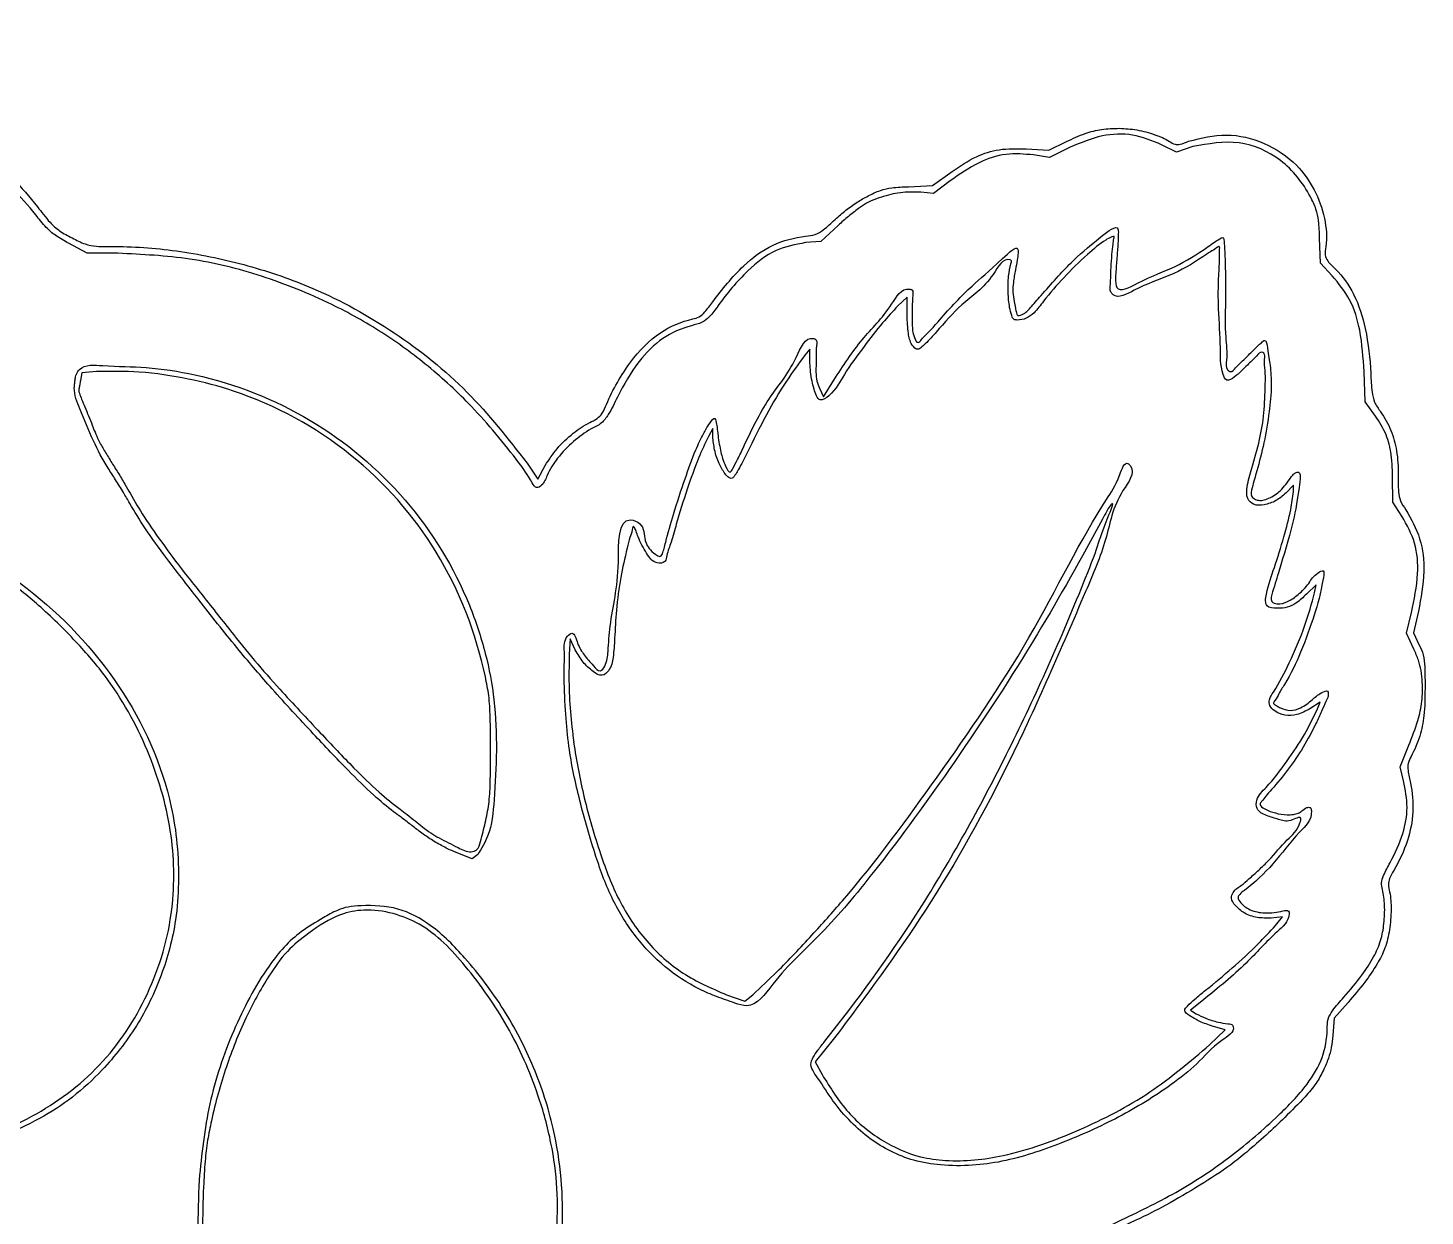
# Model space of a CAD drawing. Extents: x 14 to 581, y 78 to 764.
# Drawn here: x 153.34 to 194.2, y 688.95 to 723.7 of the extents above; entities that cross this region are included whole.
import ezdxf

# ---------------------------------------------------------------- set-up
doc = ezdxf.new("R2010")
doc.units = 0
doc.layers.add('Layer_1', color=7, linetype='CONTINUOUS')

msp = doc.modelspace()

# ---------------------------------------------------------------- linework, layer by layer
at = {"layer": 'Layer_1', "color": 7}
for points in [[(182.533862, 720.162266), (183.196582, 720.128666), (183.719142, 720.378986)], [(183.829542, 720.208186), (183.222502, 719.909306), (182.751782, 719.985306)], [(187.414262, 720.227066), (186.930262, 720.064586), (186.498102, 720.284186)], [(179.099542, 719.055706), (179.799702, 719.086906), (180.378262, 719.502426)], [(180.318422, 719.227546), (179.825702, 718.856666), (179.453142, 718.896666)], [(177.038822, 717.924666), (176.533302, 717.455546), (176.086582, 717.420346)], [(191.490342, 716.453386), (191.147142, 716.815466), (191.118342, 717.546986)], [(155.974342, 717.108426), (155.075702, 717.108426), (154.533622, 717.401466)], [(179.053462, 715.287146), (179.053462, 715.829386), (178.788022, 715.571146)], [(176.214822, 713.895946), (176.214822, 714.307786), (176.064742, 714.124586)], [(154.736582, 713.495306), (154.736342, 713.495306)], [(155.344022, 713.649386), (154.919462, 713.614186), (154.878662, 713.385546)], [(192.706102, 712.414426), (192.455542, 712.765866), (192.419542, 713.647626)], [(176.490022, 713.162106), (176.609542, 712.905866), (176.913702, 713.394026)], [(155.007142, 712.612666), (155.007382, 712.612906)], [(173.370902, 711.748506), (173.370902, 711.981626), (173.245142, 711.753066)], [(167.940022, 710.970266), (168.260502, 710.504986), (168.472662, 710.902986)], [(193.528422, 709.420266), (193.263622, 709.826666), (193.254022, 710.577786)], [(190.352422, 710.140906), (190.352422, 710.325226), (190.139302, 710.099146)], [(190.974902, 707.180666), (191.020502, 707.409306), (190.736102, 707.139306)], [(193.878742, 705.528266), (193.664342, 705.993466), (193.807862, 706.603706)], [(194.012342, 706.642906), (193.867942, 706.004426), (194.035142, 705.650906)], [(169.352342, 705.510826), (169.202662, 705.833866), (169.176262, 705.380746)], [(169.038742, 705.450186), (169.035142, 705.449786)], [(191.036342, 703.734026), (191.138102, 703.977626), (190.831062, 703.782906)], [(169.303702, 702.804666), (169.298662, 702.804506)], [(193.574902, 701.673386), (193.471702, 702.084906), (193.730262, 702.722666)], [(166.502342, 699.520826), (166.330502, 699.392506), (165.820582, 699.598346)], [(189.832662, 697.450666), (190.033702, 697.704506), (189.704262, 697.665306)], [(173.774902, 695.419706), (174.308582, 695.234906), (174.544822, 695.422026)], [(187.725942, 695.276906), (187.348022, 694.972906), (187.510502, 694.866506)], [(191.950582, 695.197946), (191.544182, 694.740746), (191.505782, 694.229066)], [(187.904182, 693.956986), (188.361382, 694.399546), (188.057542, 694.478746)], [(176.934822, 694.156586), (176.370422, 693.460106), (176.570022, 693.086586)], [(158.347782, 690.002506), (158.347782, 690.002506)]]:
    msp.add_lwpolyline(points, dxfattribs=at)
for points, knots in [([(110.287782, 700.911066), (110.648562, 701.752924), (111.381349, 703.462833), (112.753804, 705.896254), (113.928447, 707.570377), (114.670737, 708.597677), (114.927506, 709.022837), (115.46228, 710.160987), (116.464461, 711.976364), (118.339776, 714.151005), (120.391013, 715.841683), (122.480422, 716.996957), (124.441184, 717.809659), (125.960928, 718.149099), (126.982544, 718.358322), (127.569657, 718.55107), (128.441659, 718.883884), (129.557826, 719.30635), (130.879351, 719.730892), (131.979718, 720.034147), (132.766107, 720.22019), (133.227763, 720.385891), (134.037676, 721.061796), (135.477471, 722.040704), (137.683968, 723.037374), (139.437455, 723.537719), (140.694814, 723.692946), (141.633553, 723.702835), (142.889379, 723.688168), (144.121182, 723.677639), (145.105632, 723.632941), (146.234505, 723.343616), (147.733664, 722.88375), (149.555055, 722.009269), (150.972662, 721.082257), (152.06524, 720.144103), (152.876834, 719.339452), (153.521045, 718.611882), (153.931109, 718.059605), (154.270387, 717.740152), (154.637846, 717.561615), (154.983512, 717.371447), (155.415267, 717.292926), (156.348455, 717.325722), (157.841398, 717.194179), (159.783835, 716.782799), (161.917026, 716.052349), (164.108564, 714.837161), (166.257243, 713.123019), (167.382147, 711.683947), (167.940022, 710.970266)], [0, 0, 0, 0, 2.746387, 5.578221, 8.360745, 8.878227, 9.380078, 9.847592, 12.649954, 15.568178, 18.40877, 20.575343, 22.71081, 24.751029, 25.235168, 25.837713, 26.601413, 28.036139, 29.416595, 30.765254, 31.455281, 31.847765, 32.217751, 34.595559, 37.062568, 39.448852, 40.030166, 40.858304, 42.261822, 43.797886, 44.55889, 45.205867, 47.284016, 49.256873, 51.245636, 52.345743, 53.571983, 54.672513, 55.256387, 55.635471, 56.054553, 56.475995, 56.810997, 57.354513, 59.273427, 61.288343, 63.300515, 66.014237, 68.768419, 71.478138, 71.478138, 71.478138, 71.478138]), ([(154.533622, 717.401466), (154.404329, 717.471482), (154.167515, 717.599724), (153.841869, 717.883767), (153.460238, 718.388474), (152.848853, 719.074904), (152.077199, 719.85958), (150.317058, 721.443039), (147.116618, 723.147632), (142.296949, 723.921421), (138.602659, 723.23674), (136.222232, 722.171725), (134.924913, 721.42099), (133.973128, 720.752872), (133.354476, 720.240814), (132.81894, 720.045348), (131.967408, 719.839943), (130.843186, 719.526825), (129.559378, 719.114222), (128.503819, 718.70856), (127.667815, 718.387649), (127.076825, 718.197724), (125.435275, 717.862959), (122.755314, 717.082122), (119.434793, 714.985175), (117.375073, 712.814054), (116.243353, 711.142956), (115.704955, 710.246107), (115.364638, 709.508256), (115.106107, 708.949573), (114.882315, 708.564978), (114.170661, 707.569365), (112.996532, 705.922252), (111.614494, 703.49755), (110.869119, 701.793929), (110.505142, 700.962026)], [0, 0, 0, 0, 0.439972, 0.805863, 1.285348, 2.333966, 3.562384, 4.584946, 9.432959, 14.164011, 19.002476, 20.431327, 21.979879, 23.487329, 23.926603, 24.369701, 25.177506, 26.56107, 27.866446, 29.222257, 29.952241, 30.553455, 31.081135, 34.977006, 38.847744, 42.719914, 43.854266, 44.901333, 45.853119, 46.290019, 46.747703, 47.185188, 49.960351, 52.813678, 55.536676, 55.536676, 55.536676, 55.536676]), ([(183.719142, 720.378986), (183.899502, 720.462455), (184.228435, 720.614683), (184.75141, 720.750719), (185.089395, 720.760031), (185.263462, 720.764826)], [0, 0, 0, 0, 0.595611, 1.086249, 1.607265, 1.607265, 1.607265, 1.607265]), ([(186.498102, 720.284186), (186.219311, 720.399266), (185.66772, 720.626952), (184.713542, 720.585619), (184.136493, 720.339242), (183.829542, 720.208186)], [0, 0, 0, 0, 0.896464, 1.773663, 2.770552, 2.770552, 2.770552, 2.770552]), ([(185.263462, 720.764826), (185.434536, 720.754622), (185.787664, 720.733559), (186.283439, 720.591829), (186.653512, 720.445352), (186.876397, 720.279582), (187.082945, 720.295518), (187.20842, 720.35147), (187.289862, 720.387786)], [0, 0, 0, 0, 0.512956, 1.058836, 1.534249, 1.713649, 1.85839, 2.126096, 2.126096, 2.126096, 2.126096]), ([(187.289862, 720.387786), (187.656918, 720.478086), (188.393294, 720.659241), (189.527866, 720.377555), (190.424437, 719.788803), (190.996247, 718.983376), (191.290236, 718.156335), (191.35195, 717.495815), (191.255036, 717.071237), (191.371334, 716.833892), (191.739316, 716.530311), (192.182679, 715.883837), (192.509862, 714.824988), (192.614003, 713.849915), (192.631286, 713.128596), (192.712254, 712.738155), (192.964485, 712.394728), (193.226964, 711.94014), (193.398255, 711.303585), (193.427017, 710.696627), (193.408601, 710.205841), (193.472684, 709.85004), (193.583918, 709.691007), (193.642182, 709.607706)], [0, 0, 0, 0, 1.11944, 2.245778, 3.390138, 4.269016, 5.160423, 5.995352, 6.237624, 6.421323, 6.750351, 7.660933, 8.720737, 10.046604, 10.586635, 10.891222, 11.220264, 11.848563, 12.460495, 13.175519, 13.662746, 13.936695, 14.23802, 14.23802, 14.23802, 14.23802]), ([(191.118342, 717.546986), (191.113755, 717.719956), (191.10615, 718.00672), (191.021304, 718.420305), (190.715278, 719.05903), (190.066156, 719.893809), (188.757911, 720.477977), (187.866168, 720.311454), (187.414262, 720.227066)], [0, 0, 0, 0, 0.518515, 0.859635, 1.256557, 2.633783, 3.950592, 5.303535, 5.303535, 5.303535, 5.303535]), ([(182.751782, 719.985306), (182.48239, 720.008282), (181.93714, 720.054785), (181.087723, 719.765604), (180.590486, 719.417831), (180.318422, 719.227546)], [0, 0, 0, 0, 0.803878, 1.627054, 2.621657, 2.621657, 2.621657, 2.621657]), ([(180.378262, 719.502426), (180.606282, 719.659731), (181.024877, 719.948507), (181.773919, 720.182122), (182.26978, 720.169166), (182.533862, 720.162266)], [0, 0, 0, 0, 0.827787, 1.51963, 2.307897, 2.307897, 2.307897, 2.307897]), ([(168.472662, 710.902986), (168.582763, 711.070805), (168.812186, 711.420497), (169.259761, 711.84171), (169.669193, 712.118924), (169.991744, 712.253998), (170.161835, 712.446171), (170.405132, 713.043185), (170.885394, 713.898642), (171.743216, 714.82069), (172.50983, 715.129727), (172.989176, 715.236063), (173.179921, 715.427751), (173.570827, 715.954597), (174.156077, 716.695492), (175.086554, 717.401486), (175.851732, 717.588586), (176.371824, 717.637396), (176.664562, 717.82356), (176.933709, 718.092118), (177.258615, 718.369292), (177.580519, 718.601152), (177.92047, 718.792363), (178.252655, 718.95392), (178.656535, 719.040982), (178.934315, 719.050215), (179.099542, 719.055706)], [0, 0, 0, 0, 0.600527, 1.251345, 1.826903, 2.07982, 2.285787, 2.575788, 4.005031, 5.221691, 6.257745, 6.44453, 6.667649, 7.041027, 8.429655, 9.481631, 10.47049, 10.756961, 11.027225, 11.485878, 11.900831, 12.306247, 12.673609, 13.070879, 13.40829, 13.903604, 13.903604, 13.903604, 13.903604]), ([(179.453142, 718.896666), (179.278337, 718.900482), (178.911895, 718.908482), (178.377461, 718.786408), (177.937226, 718.627281), (177.607644, 718.400375), (177.3305, 718.184552), (177.137594, 718.012672), (177.038822, 717.924666)], [0, 0, 0, 0, 0.522623, 1.095569, 1.634461, 1.913568, 2.291658, 2.688374, 2.688374, 2.688374, 2.688374]), ([(176.913702, 713.394026), (177.180945, 713.81034), (177.696572, 714.613586), (178.473449, 715.328256), (178.902534, 716.128761), (179.238293, 716.035709), (179.214332, 715.792546), (179.201424, 715.489044), (179.201249, 715.042989), (179.216531, 714.741659), (179.358719, 714.43427), (179.530585, 714.656437), (179.728832, 714.836684), (180.203421, 715.394043), (180.966087, 716.198631), (181.509683, 716.616402), (182.303748, 717.394934), (182.302069, 717.07625), (182.272229, 716.8899), (182.220848, 716.596472), (182.159621, 716.288731), (182.141118, 715.974636), (182.178138, 715.726539), (182.216924, 715.520566), (182.250029, 715.397896), (182.269904, 715.263902), (182.503278, 715.336345), (182.688252, 715.547059), (183.153329, 716.080631), (183.859015, 716.877332), (184.399543, 717.330441), (185.236427, 717.99699), (185.233102, 717.619881), (185.222728, 717.357605), (185.202436, 717.117154), (185.190742, 716.978586)], [0, 0, 0, 0, 1.449273, 2.796264, 3.480007, 3.563854, 3.716478, 4.079649, 4.576541, 4.958969, 5.143056, 5.28031, 5.605649, 6.049408, 7.432568, 8.628678, 9.15365, 9.249213, 9.463397, 9.751744, 10.128254, 10.409912, 10.687528, 10.882618, 11.027768, 11.091826, 11.236025, 11.54721, 12.024323, 13.323505, 14.49152, 15.03083, 15.160138, 15.462159, 15.872927, 15.872927, 15.872927, 15.872927]), ([(189.531142, 713.255146), (189.533626, 713.399248), (189.538054, 713.656056), (189.49404, 713.947464), (189.531892, 714.168511), (189.388629, 714.246397), (189.228915, 714.036262), (188.967184, 713.818949), (188.741391, 713.55187), (188.39248, 713.330528), (188.200534, 713.79189), (188.237935, 714.441628), (188.152442, 715.443499), (188.154194, 716.26544), (188.197363, 716.870963), (188.180827, 717.090323), (188.208826, 717.342719), (188.058618, 717.225672), (187.915985, 717.150259), (187.467642, 716.83508), (186.721868, 716.416739), (185.90813, 716.179981), (185.199277, 715.74486), (184.978598, 716.007442), (185.014099, 716.292713), (185.013121, 716.651094), (185.042599, 717.039741), (185.074386, 717.340705), (185.089934, 717.491745), (185.131837, 717.621486), (184.979636, 717.564045), (184.749932, 717.434909), (184.235598, 717.007821), (183.65004, 716.419552), (183.133192, 715.83513), (182.817825, 715.396147), (182.549703, 715.188105), (182.337117, 715.148607), (182.158725, 715.163784), (182.095071, 715.329136), (182.037395, 715.581903), (182.001845, 715.976941), (182.011339, 716.401716), (182.063143, 716.705144), (182.109164, 716.849087), (182.105924, 716.899722), (181.860688, 716.998625), (181.452682, 716.168332), (180.683455, 715.7006), (180.073547, 714.991039), (179.695195, 714.559809), (179.525743, 714.402713), (179.350662, 714.25264), (179.141178, 714.473481), (179.079164, 714.81553), (179.062993, 715.112243), (179.053462, 715.287146)], [0, 0, 0, 0, 0.426516, 0.760106, 0.929439, 0.999818, 1.178217, 1.566019, 2.086367, 2.323046, 2.518208, 3.303618, 4.437695, 5.430373, 5.850211, 6.14944, 6.264065, 6.35283, 6.557725, 6.834765, 7.935435, 9.064771, 9.696903, 9.79471, 10.02346, 10.502344, 10.893685, 11.203387, 11.365021, 11.42671, 11.498963, 11.700312, 12.37604, 13.35092, 14.258615, 14.693865, 14.975365, 15.243374, 15.342058, 15.467494, 15.715005, 16.153169, 16.633909, 16.998585, 17.057171, 17.098803, 17.13058, 17.78311, 19.059127, 20.160706, 20.499577, 20.76118, 20.892838, 21.101766, 21.463394, 21.982644, 21.982644, 21.982644, 21.982644]), ([(185.190742, 716.978586), (185.180022, 716.826026), (185.162486, 716.576472), (185.14464, 716.294987), (185.215315, 715.91851), (186.106351, 716.423271), (186.839901, 716.655651), (187.617441, 717.11809), (188.033487, 717.432522), (188.163816, 717.509592), (188.324798, 717.606643), (188.341729, 717.189393), (188.368695, 716.690889), (188.372265, 715.706295), (188.342544, 714.762915), (188.432597, 714.130788), (188.362261, 713.7335), (188.543523, 713.612839), (188.734946, 713.847561), (188.954189, 714.0351), (189.20881, 714.306854), (189.370493, 714.447262), (189.554075, 714.6283), (189.617963, 714.171682), (189.680451, 713.834418), (189.722822, 713.169285), (189.645136, 712.426555), (189.510145, 711.589812), (189.312618, 710.838154), (189.171858, 710.350906), (189.083257, 710.013373), (189.304465, 709.848234), (189.620785, 709.913645), (189.968706, 710.125004), (190.171195, 710.401198), (190.309636, 710.598608), (190.382037, 710.674793), (190.599978, 710.77459), (190.459428, 709.835821), (190.348063, 709.174636), (189.994524, 708.020715), (189.797282, 707.365601), (189.648834, 706.920323), (189.932703, 706.820432), (190.204995, 706.920768), (190.522153, 707.12661), (190.814663, 707.443391), (190.960526, 707.708005), (191.269922, 707.876079), (191.163205, 707.174031), (190.983639, 706.571895), (190.589303, 705.446025), (190.238389, 704.709761), (189.92938, 704.246401), (189.866029, 704.069182), (189.74434, 703.950111), (189.813171, 703.902835), (189.877953, 703.863897), (190.025297, 703.780333), (190.26734, 703.70857), (190.604126, 703.808399), (190.899535, 704.041253), (191.094291, 704.222904), (191.378309, 704.354925), (191.379429, 704.132293), (191.28305, 703.961553), (191.170953, 703.683548), (190.957214, 703.238086), (190.650583, 702.65935), (190.214344, 702.008842), (189.830338, 701.550258), (189.551672, 701.243562), (189.449007, 701.10603), (189.334932, 700.958786), (189.580635, 700.816083), (189.819048, 700.731655), (190.116751, 700.673588), (190.341415, 700.690488), (190.490894, 700.722115), (190.618697, 700.802733), (190.707047, 700.896506), (190.861548, 700.914934), (190.929338, 700.555348), (190.374802, 700.056875), (189.80891, 699.253137), (189.174403, 698.654157), (188.799783, 698.385627), (188.718273, 698.276576), (188.805591, 698.089747), (189.043356, 697.894559), (189.487327, 697.78884), (189.870743, 697.825251), (190.104044, 697.893562), (190.225035, 697.87805), (190.238846, 697.571776), (189.681127, 697.11439), (188.920702, 696.241755), (188.155186, 695.62355), (187.725942, 695.276906)], [0, 0, 0, 0, 0.455121, 0.744473, 0.873808, 1.491135, 2.692906, 3.820928, 4.047773, 4.227048, 4.321748, 4.494995, 5.079197, 6.207066, 7.240872, 7.918125, 8.203798, 8.29094, 8.479851, 8.92407, 9.273982, 9.533316, 9.646885, 9.884505, 10.404996, 10.991374, 11.755375, 12.680998, 13.531753, 14.042634, 14.292497, 14.440598, 14.778386, 15.180544, 15.654412, 15.788385, 15.90101, 15.974411, 16.428396, 17.535817, 18.92432, 19.582675, 19.867535, 20.031318, 20.345638, 20.718021, 21.168676, 21.581943, 21.736947, 21.935095, 23.062583, 24.222126, 25.272104, 25.591396, 25.823753, 25.918969, 25.956283, 26.042368, 26.159292, 26.457756, 26.770829, 27.176309, 27.533125, 27.704135, 27.845061, 28.020609, 28.335224, 28.721014, 29.512979, 30.293772, 31.062296, 31.319223, 31.515609, 31.610448, 31.800279, 32.13611, 32.483486, 32.665437, 32.814362, 32.935867, 33.109925, 33.208483, 33.312483, 34.021898, 35.23131, 36.372735, 36.552889, 36.650113, 36.737719, 37.120051, 37.549059, 38.074951, 38.235361, 38.308664, 38.38493, 39.022327, 40.30785, 41.948797, 41.948797, 41.948797, 41.948797]), ([(176.086582, 717.420346), (175.790113, 717.364057), (175.155934, 717.243649), (174.290697, 716.539589), (173.698385, 715.833624), (173.320054, 715.27534), (173.050897, 715.060412), (172.553742, 714.95456), (171.865791, 714.655669), (171.12753, 713.901556), (170.667072, 713.095483), (170.373551, 712.458339), (170.123739, 712.11757), (169.723177, 711.935463), (169.276275, 711.608303), (168.838414, 711.147866), (168.539586, 710.695339), (168.438213, 710.35627), (168.199019, 710.204205), (167.993114, 710.58743), (167.647548, 711.065877), (167.031343, 711.837313), (166.179479, 712.798675), (165.079704, 713.815601), (163.711813, 714.81917), (162.087446, 715.724595), (160.212139, 716.477236), (158.104276, 717.006219), (156.680044, 717.074562), (155.974342, 717.108426)], [0, 0, 0, 0, 0.892946, 1.910106, 3.248328, 3.666476, 3.926566, 4.255761, 5.170019, 6.13801, 7.36129, 7.936167, 8.25169, 8.596505, 9.230517, 9.906486, 10.500008, 10.821949, 10.984543, 11.177009, 11.876549, 12.965587, 14.032578, 15.76314, 17.433323, 19.115073, 21.32707, 23.480704, 25.595889, 25.595889, 25.595889, 25.595889]), ([(192.419542, 713.647626), (192.39426, 714.051513), (192.349487, 714.766801), (192.061479, 715.756091), (191.676122, 716.226569), (191.490342, 716.453386)], [0, 0, 0, 0, 1.214707, 2.15126, 3.023073, 3.023073, 3.023073, 3.023073]), ([(178.788022, 715.571146), (178.635387, 715.407413), (178.281709, 715.028018), (177.778228, 714.350364), (177.228685, 713.627901), (176.956464, 713.058585), (176.45662, 712.714525), (176.341039, 713.115811), (176.269807, 713.374848), (176.228219, 713.635061), (176.219172, 713.811236), (176.214822, 713.895946)], [0, 0, 0, 0, 0.670256, 1.553092, 2.548004, 3.317391, 3.60158, 3.96445, 4.203081, 4.478982, 4.734504, 4.734504, 4.734504, 4.734504]), ([(169.035142, 705.449786), (169.022646, 705.614471), (169.006035, 705.833383), (169.323266, 706.080715), (169.412389, 705.637699), (169.613854, 705.356592), (169.819925, 705.106169), (170.074555, 704.817715), (170.286011, 705.122647), (170.313067, 705.552061), (170.392034, 706.624017), (170.691153, 707.590272), (170.569485, 709.482125), (171.366402, 709.195077), (171.35578, 708.695986), (171.539537, 708.407029), (171.845795, 708.186565), (171.911963, 708.350702), (171.95305, 708.481047), (172.045192, 708.874196), (172.240835, 709.553629), (172.54204, 710.459777), (172.810005, 711.231868), (173.083021, 711.813308), (173.221473, 712.051705), (173.421454, 712.336569), (173.479051, 712.162063), (173.500597, 712.007489), (173.52998, 711.694958), (173.604182, 711.286793), (173.686888, 710.997305), (173.869595, 710.631265), (173.991232, 710.886413), (174.11505, 711.103016), (174.443477, 711.814361), (174.968365, 712.884068), (175.692519, 713.681073), (176.085313, 714.710144), (176.42906, 714.574807), (176.388934, 714.319957), (176.40396, 714.029943), (176.382591, 713.673722), (176.404756, 713.380426), (176.463379, 713.230322), (176.490022, 713.162106)], [0, 0, 0, 0, 0.469746, 0.624423, 0.959248, 1.350998, 1.772589, 2.024105, 2.213742, 2.653894, 3.393711, 5.284836, 6.567404, 6.86263, 7.371452, 7.813204, 8.050919, 8.126681, 8.281097, 8.482052, 9.321776, 10.419185, 11.318932, 11.835376, 12.216884, 12.401235, 12.476972, 12.660588, 12.915245, 13.403834, 13.836998, 14.057957, 14.182903, 14.488039, 14.908416, 16.468695, 17.924628, 18.682922, 18.75187, 18.924455, 19.311226, 19.707256, 19.969534, 20.188024, 20.188024, 20.188024, 20.188024]), ([(154.736342, 713.495306), (154.743971, 713.522835), (154.759371, 713.578401), (154.79785, 713.651461), (154.98612, 713.870177), (155.773068, 713.793537), (156.838724, 713.79794), (158.964598, 713.470146), (161.694111, 712.390017), (164.522804, 710.024065), (166.062466, 707.494301), (166.738407, 705.444859), (167.016451, 704.017613), (167.037164, 703.062379), (167.047862, 702.569066)], [0, 0, 0, 0, 0.08551, 0.172596, 0.245743, 0.937596, 2.202683, 3.644259, 7.270065, 10.906536, 14.504721, 15.985419, 17.369332, 18.847291, 18.847291, 18.847291, 18.847291]), ([(176.064742, 714.124586), (175.881881, 713.876547), (175.471102, 713.31935), (174.917072, 712.357955), (174.504852, 711.539535), (174.233229, 710.979748), (174.105429, 710.746284), (174.013047, 710.600899), (173.925026, 710.507184), (173.808961, 710.554388), (173.692174, 710.707487), (173.535822, 710.975108), (173.414377, 711.34635), (173.385051, 711.617622), (173.370902, 711.748506)], [0, 0, 0, 0, 0.923831, 2.0753, 3.324179, 3.667645, 3.949437, 4.109644, 4.208182, 4.284236, 4.443175, 4.785826, 5.208787, 5.603112, 5.603112, 5.603112, 5.603112]), ([(165.820582, 699.598346), (165.710957, 699.648266), (165.477362, 699.754636), (165.144994, 699.950523), (164.828465, 700.169684), (164.539589, 700.395949), (164.277257, 700.594703), (163.907815, 700.868068), (163.37799, 701.314299), (162.603215, 702.084969), (161.617928, 703.127721), (160.544596, 704.284686), (159.449493, 705.562669), (158.435777, 706.846638), (157.507947, 708.037519), (156.798046, 708.998481), (156.397981, 709.658654), (156.123916, 710.13299), (155.913561, 710.47656), (155.591067, 710.961561), (155.222399, 711.650977), (154.921146, 712.433243), (154.676225, 712.9962), (154.710243, 713.283512), (154.719983, 713.39216), (154.731398, 713.463092), (154.736582, 713.495306)], [0, 0, 0, 0, 0.36118, 0.769621, 1.155219, 1.515493, 1.870222, 2.142598, 2.894171, 3.945448, 5.419004, 7.198367, 8.679203, 10.466653, 12.105149, 13.209245, 14.047623, 14.419027, 14.852935, 15.255605, 16.167396, 17.179352, 17.812565, 17.924774, 18.042354, 18.140184, 18.140184, 18.140184, 18.140184]), ([(155.007382, 712.612906), (155.043801, 712.52586), (155.117128, 712.350599), (155.218063, 712.104249), (155.304357, 711.863557), (155.420873, 711.613201), (155.577323, 711.330558), (155.771032, 711.017475), (155.976892, 710.694727), (156.164672, 710.383319), (156.405874, 709.944768), (156.776901, 709.331591), (157.340609, 708.526418), (157.898336, 707.791053), (158.411032, 707.149709), (158.833382, 706.615844), (159.358736, 705.952838), (159.964601, 705.190876), (160.845328, 704.202132), (161.819742, 703.159044), (162.776561, 702.145259), (163.547054, 701.387678), (164.082997, 700.953051), (164.443077, 700.681705), (164.663377, 700.50997), (164.961044, 700.2629), (165.375613, 699.985241), (165.851713, 699.767691), (166.220518, 699.565298), (166.515618, 699.655264), (166.611223, 700.013133), (166.721596, 700.440926), (166.835553, 701.010253), (166.873691, 701.719895), (166.871577, 702.575211), (166.873478, 703.432877), (166.834438, 704.152045), (166.513459, 705.822038), (165.506079, 708.452052), (162.892883, 711.403868), (160.182279, 712.896786), (158.011293, 713.455714), (156.664098, 713.665362), (155.763174, 713.654459), (155.344022, 713.649386)], [0, 0, 0, 0, 0.283079, 0.569957, 0.798591, 1.049752, 1.397323, 1.767191, 2.154066, 2.545805, 2.857798, 3.655503, 4.694367, 5.804844, 6.423897, 7.157576, 7.847005, 8.961779, 10.077183, 11.818073, 13.243973, 14.259707, 15.056526, 15.311615, 15.612516, 15.89413, 16.473299, 17.093493, 17.495821, 17.66313, 17.935286, 18.500747, 19.047486, 19.654668, 20.634351, 21.611412, 22.22909, 22.790112, 26.708427, 30.494531, 34.396384, 35.769893, 37.21334, 38.46917, 38.46917, 38.46917, 38.46917]), ([(154.878662, 713.385546), (154.871141, 713.344673), (154.857389, 713.269936), (154.844352, 713.175658), (154.822497, 713.092643), (154.860797, 712.982872), (154.918954, 712.821446), (154.975238, 712.688196), (155.007142, 712.612666)], [0, 0, 0, 0, 0.1245, 0.227649, 0.287139, 0.376622, 0.563946, 0.809067, 0.809067, 0.809067, 0.809067]), ([(190.139302, 710.099146), (190.04258, 710.016369), (189.852747, 709.853904), (189.52041, 709.743306), (189.198228, 709.718596), (188.964265, 709.952658), (189.003558, 710.358353), (189.159534, 710.917605), (189.374733, 711.632411), (189.509683, 712.449072), (189.52391, 712.983518), (189.531142, 713.255146)], [0, 0, 0, 0, 0.377497, 0.740903, 1.0459, 1.282436, 1.626342, 2.184393, 3.060415, 3.848226, 4.662445, 4.662445, 4.662445, 4.662445]), ([(193.254022, 710.577786), (193.247654, 710.821336), (193.236174, 711.260375), (193.055272, 711.896994), (192.825818, 712.237019), (192.706102, 712.414426)], [0, 0, 0, 0, 0.729333, 1.314741, 1.953388, 1.953388, 1.953388, 1.953388]), ([(173.245142, 711.753066), (173.146725, 711.5431), (172.911098, 711.040399), (172.61135, 710.176831), (172.346909, 709.359587), (172.173987, 708.695608), (172.037534, 708.355542), (171.99931, 708.047874), (171.647099, 708.019665), (171.403012, 708.374519), (171.227833, 708.691305), (171.133443, 708.965475), (171.10078, 709.061643), (171.036461, 709.157813), (171.009783, 708.940135), (170.940112, 708.791409), (170.816683, 708.288328), (170.672266, 707.605074), (170.543326, 706.716477), (170.50856, 705.93515), (170.473399, 705.340136), (170.395186, 704.943878), (170.128872, 704.69987), (169.826355, 704.89866), (169.565338, 705.141497), (169.424929, 705.384961), (169.352342, 705.510826)], [0, 0, 0, 0, 0.695425, 1.664983, 2.735275, 3.285225, 3.696257, 3.879556, 4.111607, 4.524366, 5.06452, 5.241256, 5.363725, 5.407421, 5.510284, 5.750128, 6.075497, 6.951986, 7.918796, 8.738227, 9.302856, 9.705998, 9.941121, 10.227165, 10.627997, 11.057005, 11.057005, 11.057005, 11.057005]), ([(174.544822, 695.422026), (174.780404, 695.642915), (175.377604, 696.202867), (176.243623, 697.128278), (177.890807, 698.956877), (180.028924, 701.891283), (182.629813, 705.637591), (184.298607, 709.071491), (185.203007, 710.379081), (185.426199, 711.061506), (185.769082, 710.706043), (185.090501, 709.899367), (184.922923, 708.71073), (183.762586, 706.028629), (182.199758, 702.370038), (179.761909, 697.957319), (177.846475, 695.382212), (176.934822, 694.156586)], [0, 0, 0, 0, 0.968666, 2.455559, 3.799344, 8.356248, 13.241162, 17.870182, 18.696888, 19.097015, 19.202827, 19.956429, 21.469155, 23.104319, 28.5059, 33.550308, 38.131743, 38.131743, 38.131743, 38.131743]), ([(137.438262, 703.098426), (137.691954, 703.97342), (138.195592, 705.710489), (139.97075, 707.827964), (142.200331, 709.234465), (144.718459, 709.838175), (147.250876, 709.86219), (150.267181, 709.213799), (153.417989, 707.496956), (156.163303, 704.589278), (157.418621, 701.826907), (157.724914, 699.815718), (157.765721, 698.70907), (157.670495, 697.407116), (157.290361, 695.980883), (156.564807, 694.483069), (155.642378, 693.304729), (154.669484, 692.409215), (153.666472, 691.75531), (152.561434, 691.266148), (151.434459, 690.869702), (150.262813, 690.650528), (149.481299, 690.640938), (149.067942, 690.635866)], [0, 0, 0, 0, 2.707797, 5.375615, 8.074392, 10.486153, 13.046361, 15.615164, 19.668703, 23.595235, 27.441964, 28.527632, 29.686143, 30.757225, 32.433646, 34.079208, 35.71828, 36.890688, 38.032883, 39.292275, 40.507762, 41.610679, 42.84901, 42.84901, 42.84901, 42.84901]), ([(187.510502, 694.866506), (187.602973, 694.819961), (187.807078, 694.717226), (188.121129, 694.620811), (188.369002, 694.579567), (188.514219, 694.569225), (188.576781, 694.53863), (188.650579, 694.325599), (188.032842, 693.981867), (187.579041, 693.397186), (186.555737, 692.603003), (185.252537, 691.808105), (183.582907, 691.0629), (182.143022, 690.573673), (180.946758, 690.410027), (180.07872, 690.420341), (179.267639, 690.547504), (178.57659, 690.824609), (177.954896, 691.200326), (177.389987, 691.699625), (176.864621, 692.312136), (176.527969, 692.883493), (176.185518, 693.332234), (176.318158, 693.616397), (176.456626, 693.819718), (177.533446, 695.160068), (179.506657, 697.868693), (182.017421, 702.401436), (183.565017, 705.830647), (184.621607, 708.474311), (184.750562, 708.972489), (185.139774, 709.881434), (184.957592, 709.692246), (184.884778, 709.542882), (184.19128, 708.260393), (182.808002, 705.780115), (180.542313, 702.320047), (178.443594, 699.431065), (176.622693, 697.213967), (175.371994, 696.136174), (174.586325, 694.979378), (173.94213, 695.206125), (173.490723, 695.35736), (172.77666, 695.66304), (171.945264, 696.211484), (171.085166, 697.106399), (170.397995, 698.206408), (169.90088, 699.571271), (169.476549, 701.072472), (169.168143, 702.459931), (169.06639, 703.662058), (169.013812, 704.582883), (169.03138, 705.194083), (169.038742, 705.450186)], [0, 0, 0, 0, 0.310175, 0.684624, 0.980816, 1.06026, 1.123419, 1.174464, 1.694064, 2.700483, 3.659576, 5.458746, 7.316555, 9.123213, 9.999065, 10.925104, 11.719776, 12.446319, 13.144433, 13.887011, 14.708314, 15.514381, 16.001968, 16.149848, 16.414522, 16.748224, 21.290717, 26.510153, 32.023196, 33.248045, 34.229541, 34.643392, 34.713103, 34.901961, 35.171046, 39.025525, 43.502026, 47.504004, 49.835575, 51.897602, 52.88714, 53.239075, 53.806447, 54.352723, 55.551829, 56.771057, 58.048521, 59.412272, 61.1121, 62.731953, 63.663123, 64.728439, 65.496769, 65.496769, 65.496769, 65.496769]), ([(190.736102, 707.139306), (190.638941, 707.045904), (190.474004, 706.887345), (190.170078, 706.731804), (189.889683, 706.716192), (189.502397, 706.745111), (189.583641, 707.34726), (189.81672, 707.935057), (190.068194, 708.783043), (190.271471, 709.516476), (190.329632, 709.965116), (190.352422, 710.140906)], [0, 0, 0, 0, 0.404525, 0.686713, 0.987367, 1.287253, 1.627696, 2.443437, 3.38353, 4.207249, 4.737951, 4.737951, 4.737951, 4.737951]), ([(137.572662, 699.959466), (137.753639, 699.244128), (138.118726, 697.801064), (139.265019, 695.82416), (140.848244, 694.040946), (142.749661, 692.523342), (144.961984, 691.408481), (147.23096, 690.875885), (149.412017, 690.696324), (151.455935, 690.996593), (153.487163, 691.772878), (155.433894, 693.154399), (156.893872, 695.273972), (157.642902, 697.664219), (157.627254, 700.132247), (156.96546, 702.47582), (155.962078, 704.353081), (154.78537, 705.734605), (153.786936, 706.718338), (152.647463, 707.65657), (151.334948, 708.380982), (149.927635, 709.010574), (148.707698, 709.399286), (147.711961, 709.579112), (146.88611, 709.658742), (146.313951, 709.665387), (146.010902, 709.668906)], [0, 0, 0, 0, 2.204945, 4.448072, 6.770844, 9.33081, 11.701452, 14.137731, 16.278548, 18.231783, 20.280326, 22.756878, 25.266642, 27.864983, 30.149868, 32.569809, 35.107693, 36.464384, 38.000307, 39.310444, 40.877448, 42.478664, 43.933702, 44.703488, 45.510589, 46.419481, 46.419481, 46.419481, 46.419481]), ([(193.807862, 706.603706), (193.886678, 706.978279), (194.027018, 707.645247), (193.962219, 708.642932), (193.671763, 709.163408), (193.528422, 709.420266)], [0, 0, 0, 0, 1.147712, 2.043623, 2.91656, 2.91656, 2.91656, 2.91656]), ([(193.642182, 709.607706), (193.79704, 709.332333), (194.111941, 708.772366), (194.214566, 707.725008), (194.083691, 707.024694), (194.012342, 706.642906)], [0, 0, 0, 0, 0.939342, 1.910142, 3.073754, 3.073754, 3.073754, 3.073754]), ([(190.831062, 703.782906), (190.709588, 703.717722), (190.483986, 703.596662), (190.106697, 703.565899), (189.832407, 703.688894), (189.647739, 703.856788), (189.638374, 704.086285), (189.916584, 704.474538), (190.271264, 705.189119), (190.691346, 706.159645), (190.886088, 706.86087), (190.974902, 707.180666)], [0, 0, 0, 0, 0.411242, 0.76376, 1.086189, 1.297303, 1.468682, 1.719115, 2.693872, 3.880814, 4.875968, 4.875968, 4.875968, 4.875968]), ([(169.176262, 705.380746), (169.169673, 705.119988), (169.155479, 704.558185), (169.201655, 703.697685), (169.269769, 703.101609), (169.303702, 702.804666)], [0, 0, 0, 0, 0.782321, 1.685509, 2.582081, 2.582081, 2.582081, 2.582081]), ([(194.035142, 705.650906), (194.077877, 705.556969), (194.169798, 705.354916), (194.20453, 704.918746), (194.202331, 704.326009), (194.199022, 703.643498), (194.066708, 702.964159), (193.865536, 702.516928), (193.692556, 702.196189), (193.703109, 701.920887), (193.823603, 701.463769), (193.889636, 700.7644), (193.709681, 699.886836), (193.414103, 699.252089), (193.166754, 698.851682), (193.115822, 698.629411), (193.198559, 698.333654), (193.222956, 697.8891), (193.176129, 697.337315), (193.056336, 696.789476), (192.79059, 696.281737), (192.425267, 695.749963), (192.118131, 695.392791), (191.950582, 695.197946)], [0, 0, 0, 0, 0.307439, 0.661275, 1.295958, 2.092769, 2.703669, 3.351851, 3.568535, 3.775017, 4.154555, 4.993942, 5.849986, 6.810641, 7.080552, 7.257971, 7.474307, 7.98544, 8.589008, 9.132574, 9.653951, 10.295692, 11.065987, 11.065987, 11.065987, 11.065987]), ([(193.730262, 702.722666), (193.824717, 702.960207), (193.990028, 703.375937), (194.133743, 703.996533), (194.132258, 704.491317), (194.096503, 704.893523), (194.015127, 705.220203), (193.926065, 705.421375), (193.878742, 705.528266)], [0, 0, 0, 0, 0.766528, 1.341532, 1.89734, 2.242682, 2.551553, 2.90174, 2.90174, 2.90174, 2.90174]), ([(189.704262, 697.665306), (189.565684, 697.662357), (189.295435, 697.656605), (188.917935, 697.784952), (188.67609, 697.996884), (188.509622, 698.220598), (188.599931, 698.475303), (188.831344, 698.611332), (189.079069, 698.829327), (189.346354, 699.073096), (189.73363, 699.436613), (190.115897, 699.936602), (190.505506, 700.237424), (190.604166, 700.689237), (190.220095, 700.449002), (189.91764, 700.55115), (189.580883, 700.647814), (189.252465, 700.809914), (189.271129, 701.206758), (189.693719, 701.608424), (190.157442, 702.23946), (190.673861, 702.982351), (190.922243, 703.49742), (191.036342, 703.734026)], [0, 0, 0, 0, 0.414642, 0.808622, 1.152431, 1.392711, 1.56824, 1.88581, 2.173177, 2.562107, 2.96887, 3.771629, 4.395803, 4.53997, 4.834979, 5.195883, 5.563829, 5.906055, 6.15272, 6.610664, 7.597499, 8.524015, 9.311265, 9.311265, 9.311265, 9.311265]), ([(167.047862, 702.569066), (167.02869, 702.088506), (166.995337, 701.252491), (166.89799, 700.184513), (166.607758, 699.697659), (166.502342, 699.520826)], [0, 0, 0, 0, 1.451255, 2.524704, 3.136988, 3.136988, 3.136988, 3.136988]), ([(169.298662, 702.804506), (169.393641, 702.261141), (169.586834, 701.155913), (170.048146, 699.614216), (170.585249, 698.168841), (171.389849, 696.96115), (172.464538, 695.988165), (173.337505, 695.609457), (173.774902, 695.419706)], [0, 0, 0, 0, 1.653248, 3.362779, 4.823033, 6.260347, 7.676832, 9.099256, 9.099256, 9.099256, 9.099256]), ([(193.574022, 675.454746), (193.625448, 675.714163), (193.726835, 676.225596), (193.571369, 677.056797), (193.264194, 677.7), (193.015711, 678.158461), (192.910209, 678.429367), (192.983697, 678.720823), (193.036076, 679.113859), (193.012294, 679.619184), (192.922824, 680.138187), (192.693552, 680.650728), (192.316663, 681.208733), (191.906693, 681.68327), (191.577749, 682.073448), (191.418111, 682.285059), (191.33569, 682.446764), (191.370064, 682.591182), (191.345423, 682.770362), (191.311735, 683.137032), (191.180538, 683.671628), (190.775388, 684.339171), (189.977573, 685.208147), (188.807561, 686.265803), (187.226295, 687.359989), (186.018237, 687.99106), (185.213336, 688.341517), (185.040128, 688.453378), (184.837075, 688.540794), (184.963961, 688.655344), (185.106872, 688.732304), (185.830999, 689.079034), (187.014429, 689.647412), (188.558224, 690.680751), (189.790661, 691.747634), (190.709419, 692.68931), (191.24252, 693.551061), (191.347026, 694.228356), (191.343606, 694.708279), (191.537146, 695.029261), (191.904639, 695.424738), (192.325197, 695.937901), (192.69633, 696.487561), (192.922919, 696.996397), (193.012285, 697.513152), (193.035916, 698.018522), (192.983559, 698.411571), (192.909802, 698.702969), (193.01522, 698.973962), (193.264185, 699.431903), (193.570515, 700.074959), (193.726703, 700.904493), (193.625941, 701.414868), (193.574902, 701.673386)], [0, 0, 0, 0, 0.786942, 1.551432, 2.485725, 2.907557, 3.134716, 3.32469, 3.787002, 4.329899, 4.832864, 5.358455, 5.999521, 6.846421, 7.241641, 7.523845, 7.652899, 7.760062, 7.953367, 8.192266, 8.866946, 9.580321, 10.508995, 12.397746, 14.309186, 16.226061, 16.573516, 16.835574, 16.9576, 17.042024, 17.234443, 17.499056, 19.388829, 21.22896, 23.030014, 24.275068, 25.172181, 26.008763, 26.304948, 26.583148, 27.099792, 27.933284, 28.567065, 29.086169, 29.589164, 30.13206, 30.594386, 30.784377, 31.011497, 31.433407, 32.366922, 33.130789, 33.914861, 33.914861, 33.914861, 33.914861]), ([(158.347782, 690.002506), (158.425618, 690.751653), (158.580936, 692.246543), (159.297225, 694.36155), (160.090092, 695.880576), (160.812555, 696.822222), (161.350748, 697.300563), (161.896548, 697.628327), (162.345645, 697.881902), (162.721786, 698.006755), (163.317969, 698.038876), (164.17719, 698.013467), (165.240677, 697.428539), (166.254982, 696.392902), (167.302189, 695.011034), (168.171187, 693.326928), (168.874889, 691.174753), (169.09746, 688.542793), (168.556588, 685.575849), (167.569739, 683.514835), (166.689939, 682.262207), (166.176402, 681.642742), (165.540807, 680.986556), (164.833745, 680.346656), (163.956816, 679.881671), (163.160339, 679.759729), (162.474653, 679.752749), (161.888073, 679.953565), (161.300608, 680.350086), (160.668965, 680.831995), (160.10082, 681.518134), (159.62818, 682.411722), (159.161332, 683.329366), (158.798084, 684.291315), (158.678325, 684.999345), (158.581318, 685.536755), (158.518552, 685.863713), (158.398189, 686.377089), (158.329644, 687.245617), (158.298497, 688.520418), (158.330794, 689.491645), (158.347782, 690.002506)], [0, 0, 0, 0, 2.253272, 4.496307, 6.652942, 7.362177, 8.045365, 8.79776, 9.268422, 9.590464, 9.974891, 11.05406, 12.115185, 13.513851, 15.385234, 17.297693, 19.170686, 22.149434, 25.113695, 28.121129, 28.91351, 29.703929, 30.531665, 31.654171, 32.553209, 33.460778, 34.046316, 34.592446, 35.288139, 36.165798, 36.967641, 37.936265, 39.191005, 40.057991, 41.006998, 41.338143, 41.696909, 42.005658, 42.918875, 44.300195, 45.833024, 45.833024, 45.833024, 45.833024]), ([(158.538022, 686.540746), (158.551962, 686.466022), (158.58489, 686.289525), (158.6392, 686.006507), (158.701462, 685.687136), (158.765982, 685.356017), (158.82742, 685.040409), (158.899323, 684.645338), (159.017218, 684.142954), (159.305631, 683.44415), (159.705228, 682.630069), (160.1256, 681.79848), (160.628402, 681.100557), (161.224223, 680.613569), (161.790533, 680.198526), (162.382793, 679.937282), (163.048971, 679.898715), (163.812657, 680.00294), (164.651807, 680.421154), (165.634442, 681.266877), (166.722324, 682.506082), (167.742629, 684.176162), (168.296309, 685.641752), (168.603686, 686.756471), (168.73694, 687.547536), (168.820682, 688.53956), (168.85239, 689.745757), (168.661715, 691.127135), (168.220836, 692.735585), (167.42529, 694.517206), (166.2447, 696.196732), (165.115731, 697.389702), (164.017946, 697.828766), (163.222409, 697.941264), (162.345036, 697.767022), (161.613649, 697.281684), (160.882385, 696.695234), (160.284342, 695.830872), (159.66599, 694.709662), (159.111496, 693.284988), (158.772404, 692.07929), (158.588918, 691.153997), (158.516366, 690.50979), (158.463799, 689.629525), (158.444995, 688.554487), (158.447394, 687.463476), (158.512343, 686.803938), (158.538262, 686.540746)], [0, 0, 0, 0, 0.228041, 0.538625, 0.864544, 1.204185, 1.550692, 1.829039, 2.409204, 3.094306, 4.09051, 5.131028, 5.888152, 6.648442, 7.426386, 7.994221, 8.558435, 9.404803, 10.279714, 11.326479, 13.278078, 15.204665, 17.164208, 17.956317, 18.671062, 19.566778, 20.942306, 22.281029, 23.73277, 25.937481, 28.083549, 29.906719, 30.727615, 31.586812, 32.28209, 33.359267, 34.179272, 35.082295, 36.483119, 38.020146, 39.654776, 40.234951, 40.848063, 41.59784, 42.879701, 44.073973, 44.867027, 44.867027, 44.867027, 44.867027]), ([(188.057542, 694.478746), (187.919011, 694.523892), (187.655894, 694.609639), (187.394404, 694.760058), (187.116594, 694.942008), (187.299113, 695.134191), (187.488708, 695.315567), (187.949055, 695.682486), (188.571318, 696.204415), (189.263881, 696.83185), (189.665305, 697.268588), (189.832662, 697.450666)], [0, 0, 0, 0, 0.425013, 0.807247, 1.025726, 1.164978, 1.468384, 1.878752, 2.891441, 3.929172, 4.67114, 4.67114, 4.67114, 4.67114]), ([(176.570022, 693.086586), (176.807404, 692.703069), (177.267708, 691.959399), (178.275912, 691.132826), (179.275863, 690.67866), (180.215788, 690.554229), (181.027933, 690.568981), (182.36157, 690.786351), (184.105519, 691.425379), (186.172473, 692.482335), (187.337135, 693.474113), (187.904182, 693.956986)], [0, 0, 0, 0, 1.344851, 2.607769, 3.850214, 4.58429, 5.4347, 6.279121, 8.626057, 10.973355, 13.200589, 13.200589, 13.200589, 13.200589]), ([(191.505782, 694.229066), (191.495022, 694.110532), (191.474545, 693.884942), (191.379591, 693.543821), (191.226075, 693.197238), (191.019321, 692.802745), (190.62217, 692.348728), (190.12558, 691.851422), (189.556786, 691.312078), (189.030526, 690.850741), (188.397327, 690.34211), (187.600591, 689.83276), (186.674745, 689.283725), (185.971553, 688.925151), (185.514665, 688.723055), (185.370676, 688.647581), (185.202561, 688.556516), (185.520192, 688.448232), (185.74737, 688.284194), (186.580378, 687.90487), (187.638645, 687.318498), (188.97007, 686.383381), (190.042787, 685.405191), (190.888477, 684.533497), (191.399364, 683.71513), (191.471818, 683.15848), (191.507302, 682.885866)], [0, 0, 0, 0, 0.356461, 0.678407, 1.05637, 1.493079, 2.007825, 2.855714, 3.604215, 4.358036, 4.955217, 6.038214, 7.194186, 8.168604, 8.443266, 8.642794, 8.725242, 8.881672, 9.273162, 9.814777, 11.452933, 13.012441, 14.646012, 15.807786, 16.658053, 17.474129, 17.474129, 17.474129, 17.474129])]:
    msp.add_open_spline(points, degree=3, knots=knots, dxfattribs=at)

doc.saveas('drawing.dxf')
